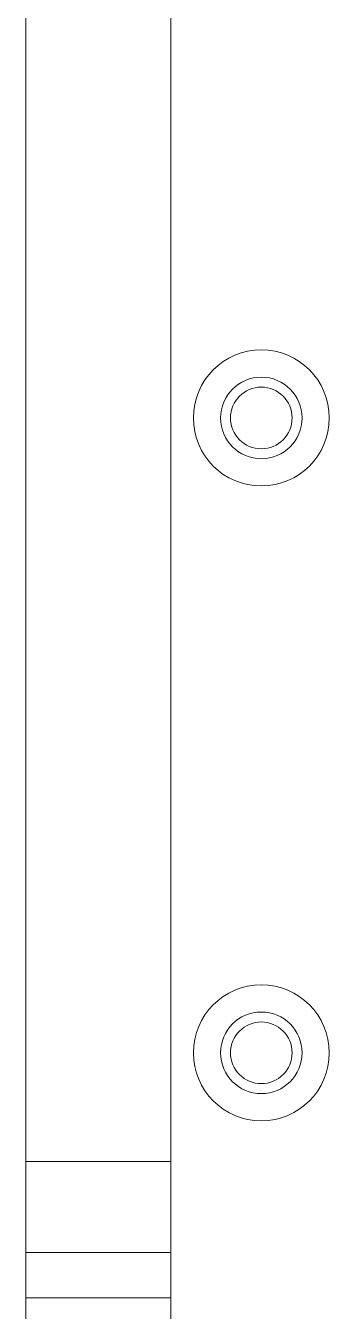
# Model space of a CAD drawing. Extents: x 500 to 100500, y -14500 to 21140.
# Drawn here: x 12687.7 to 12721.2, y -6730.5 to -6588.8 of the extents above; entities that cross this region are included whole.
import ezdxf

# ---------------------------------------------------------------- set-up
doc = ezdxf.new("R2010")
doc.units = 0
doc.linetypes.add('SLD-Solid', pattern=[0])
doc.layers.add('M06SMMF-001B', color=7, linetype='CONTINUOUS')
doc.layers.add('MODEL', color=7, linetype='SLD-Solid', lineweight=15)

# ---------------------------------------------------------------- blocks, each defined once
blk = doc.blocks.new('KA$Cc1652419')
at = {"layer": 'MODEL'}
for p, q in [((236, 222.6), (236, 397.6)), ((252, 222.6), (252, 397.6)), ((252, 222.6), (236, 222.6)), ((236, 212.6), (236, 222.6)), ((252, 212.6), (252, 222.6)), ((236, 212.6), (236, 207.6)), ((252, 212.6), (236, 212.6)), ((252, 207.6), (252, 212.6)), ((236, 207.6), (252, 207.6)), ((236, 182.6), (236, 207.6)), ((252, 182.6), (252, 207.6))]:
    blk.add_line(p, q, dxfattribs=at)
for centre, radius in [((226, 304.6), 7.5), ((226, 304.6), 4.5), ((226, 304.6), 3.4), ((226, 234.6), 7.5), ((226, 234.6), 4.5), ((226, 234.6), 3.4)]:
    blk.add_circle(centre, radius, dxfattribs=at)

msp = doc.modelspace()

# ---------------------------------------------------------------- block references
at = {"layer": 'M06SMMF-001B', "xscale": -1}
msp.add_blockref('KA$Cc1652419', (12939.71, -6936.64, -97.17), dxfattribs=at)

doc.saveas('drawing.dxf')
